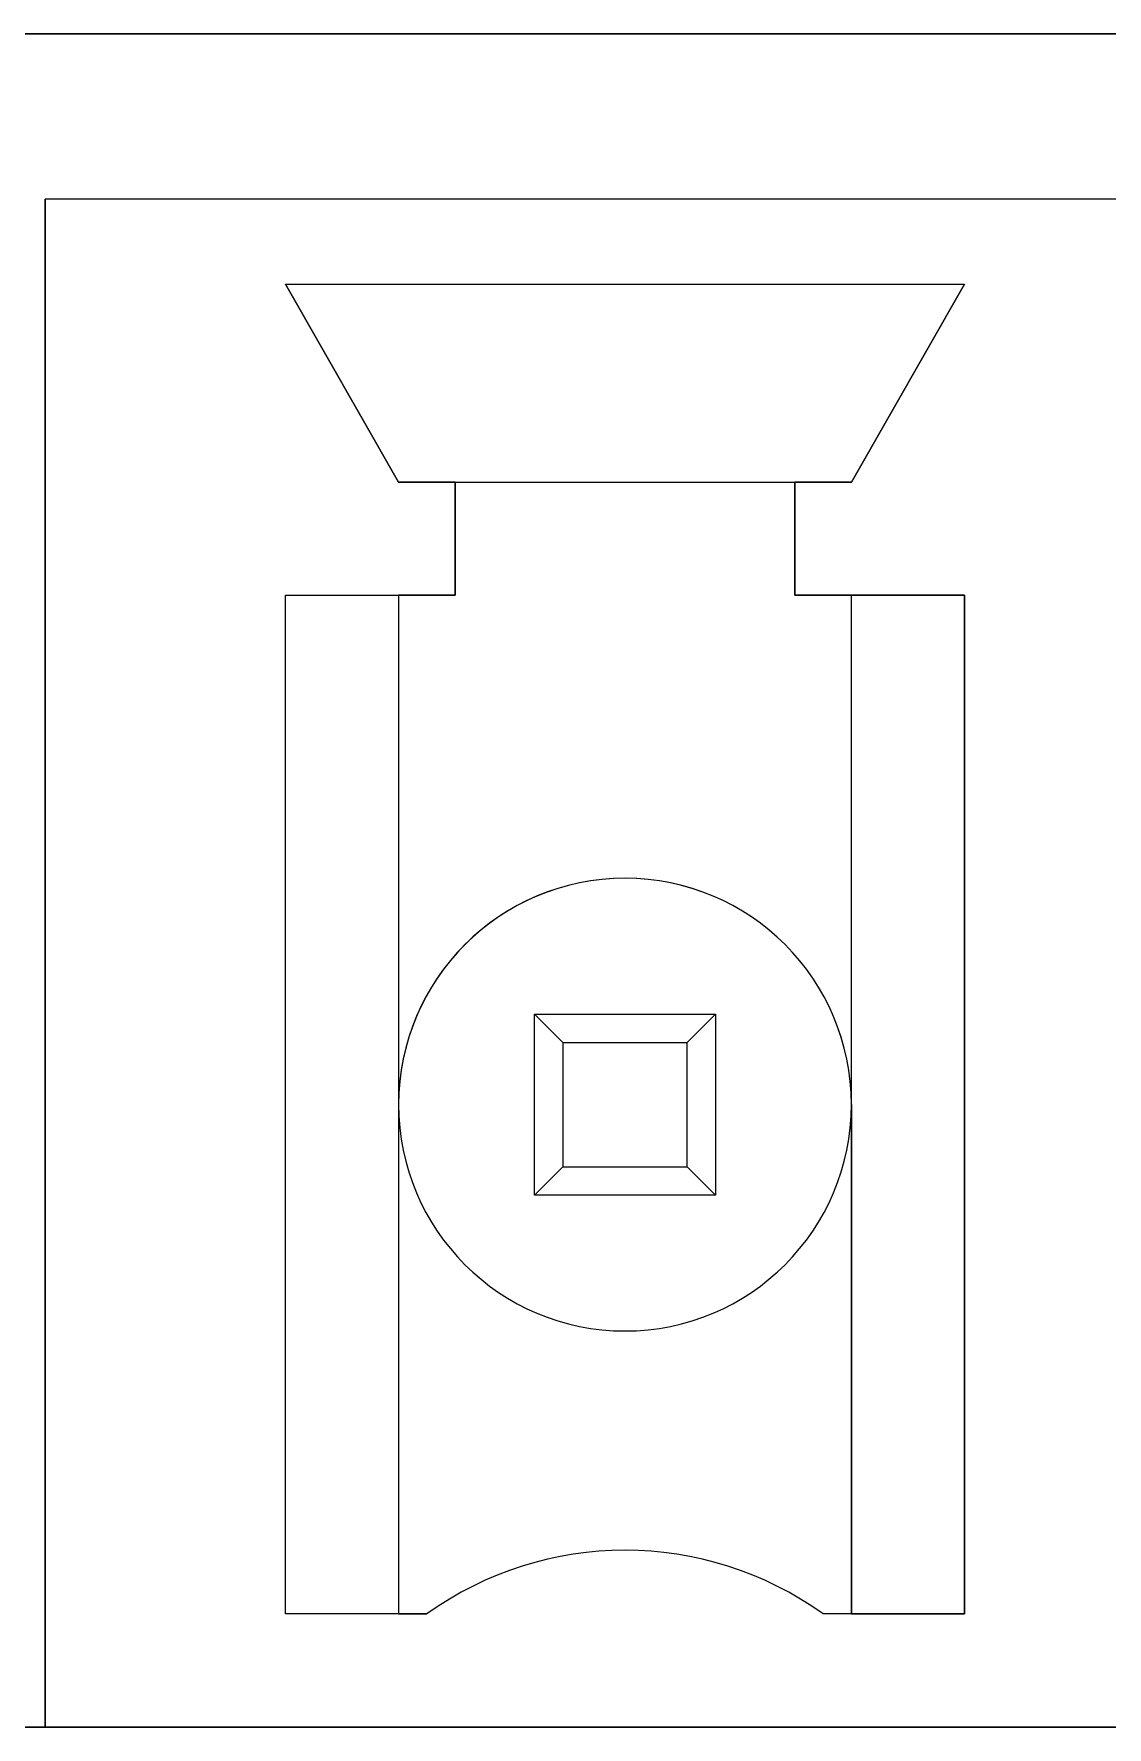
# Model space of a CAD drawing. Header units: millimetres. Extents: x -58 to 58, y -6 to 23.
# Drawn here: x -13.99 to -9.17, y 6.7 to 14.3 of the extents above; entities that cross this region are included whole.
import ezdxf

# ---------------------------------------------------------------- set-up
doc = ezdxf.new("R2010")
doc.units = ezdxf.units.MM
doc.header["$MEASUREMENT"] = 0
doc.layers.add('CL57_ASM', color=7, linetype='CONTINUOUS')

msp = doc.modelspace()

# ---------------------------------------------------------------- linework, layer by layer
at = {"layer": 'CL57_ASM'}
for p, q in [((42.2, 14.3, -1), (-43.8, 14.3, -1)), ((-43.8, 14.3), (42.2, 14.3)), ((-43.8, 14.3), (42.2, 14.3)), ((42.2, 14.3, -1), (-43.8, 14.3, -1)), ((42.2, 14.3, -1), (-43.8, 14.3, -1)), ((-43.8, 14.3), (42.2, 14.3)), ((-43.8, 14.3), (42.2, 14.3)), ((42.2, 14.3, -1), (-43.8, 14.3, -1)), ((42.2, 14.3, -1), (-43.8, 14.3, -1)), ((-43.8, 14.3), (42.2, 14.3)), ((-43.8, 14.3), (42.2, 14.3)), ((42.2, 14.3, -1), (-43.8, 14.3, -1)), ((-13.936, 6.7, -9.144), (-13.936, 13.558, -9.144)), ((-13.936, 13.558, -9.144), (-13.936, 13.558)), ((-13.936, 13.558), (-13.936, 6.7)), ((10.321, 13.558, -9.144), (-13.936, 13.558, -9.144)), ((-13.936, 6.7, -9.144), (-13.936, 13.558, -9.144)), ((-13.936, 13.558, -9.144), (-13.936, 13.558)), ((10.321, 13.558), (-13.936, 13.558)), ((10.321, 13.558, -9.144), (-13.936, 13.558, -9.144)), ((-13.936, 13.558), (-13.936, 6.7)), ((10.321, 13.558), (-13.936, 13.558)), ((-13.936, 6.7, -9.144), (-13.936, 13.558, -9.144)), ((-13.936, 13.558, -9.144), (-13.936, 13.558)), ((-13.936, 13.558), (-13.936, 6.7)), ((10.321, 13.558, -9.144), (-13.936, 13.558, -9.144)), ((-13.936, 6.7, -9.144), (-13.936, 13.558, -9.144)), ((-13.936, 13.558, -9.144), (-13.936, 13.558)), ((10.321, 13.558), (-13.936, 13.558)), ((10.321, 13.558, -9.144), (-13.936, 13.558, -9.144)), ((-13.936, 13.558), (-13.936, 6.7)), ((10.321, 13.558), (-13.936, 13.558)), ((-13.936, 6.7, -9.144), (-13.936, 13.558, -9.144)), ((-13.936, 13.558, -9.144), (-13.936, 13.558)), ((-13.936, 13.558), (-13.936, 6.7)), ((10.321, 13.558, -9.144), (-13.936, 13.558, -9.144)), ((-13.936, 6.7, -9.144), (-13.936, 13.558, -9.144)), ((-13.936, 13.558, -9.144), (-13.936, 13.558)), ((10.321, 13.558), (-13.936, 13.558)), ((10.321, 13.558, -9.144), (-13.936, 13.558, -9.144)), ((-13.936, 13.558), (-13.936, 6.7)), ((10.321, 13.558), (-13.936, 13.558)), ((-12.8565, 13.177), (-12.3485, 12.288)), ((-12.8565, 13.177), (-9.8085, 13.177)), ((-12.8565, 13.177, -8.128), (-9.8085, 13.177, -8.128)), ((-12.8565, 13.177), (-12.8565, 13.177, -8.128)), ((-12.8565, 13.177), (-9.8085, 13.177)), ((-12.3485, 12.288, -8.128), (-12.8565, 13.177, -8.128)), ((-12.8565, 13.177, -8.128), (-9.8085, 13.177, -8.128)), ((-12.8565, 13.177), (-12.8565, 13.177, -8.128)), ((-12.8565, 13.177), (-12.3485, 12.288)), ((-12.3485, 12.288, -8.128), (-12.8565, 13.177, -8.128)), ((-12.8565, 13.177), (-12.3485, 12.288)), ((-12.8565, 13.177), (-9.8085, 13.177)), ((-12.8565, 13.177, -8.128), (-9.8085, 13.177, -8.128)), ((-12.8565, 13.177), (-12.8565, 13.177, -8.128)), ((-12.8565, 13.177), (-9.8085, 13.177)), ((-12.3485, 12.288, -8.128), (-12.8565, 13.177, -8.128)), ((-12.8565, 13.177, -8.128), (-9.8085, 13.177, -8.128)), ((-12.8565, 13.177), (-12.8565, 13.177, -8.128)), ((-12.8565, 13.177), (-12.3485, 12.288)), ((-12.3485, 12.288, -8.128), (-12.8565, 13.177, -8.128)), ((-12.8565, 13.177), (-12.3485, 12.288)), ((-12.8565, 13.177), (-9.8085, 13.177)), ((-12.8565, 13.177, -8.128), (-9.8085, 13.177, -8.128)), ((-12.8565, 13.177), (-12.8565, 13.177, -8.128)), ((-12.8565, 13.177), (-9.8085, 13.177)), ((-12.3485, 12.288, -8.128), (-12.8565, 13.177, -8.128)), ((-12.8565, 13.177, -8.128), (-9.8085, 13.177, -8.128)), ((-12.8565, 13.177), (-12.8565, 13.177, -8.128)), ((-12.8565, 13.177), (-12.3485, 12.288)), ((-12.3485, 12.288, -8.128), (-12.8565, 13.177, -8.128)), ((-10.3165, 12.288), (-9.8085, 13.177)), ((-9.8085, 13.177, -8.128), (-10.3165, 12.288, -8.128)), ((-9.8085, 13.177, -8.128), (-10.3165, 12.288, -8.128)), ((-10.3165, 12.288), (-9.8085, 13.177)), ((-10.3165, 12.288), (-9.8085, 13.177)), ((-9.8085, 13.177, -8.128), (-10.3165, 12.288, -8.128)), ((-9.8085, 13.177, -8.128), (-10.3165, 12.288, -8.128)), ((-10.3165, 12.288), (-9.8085, 13.177)), ((-10.3165, 12.288), (-9.8085, 13.177)), ((-9.8085, 13.177, -8.128), (-10.3165, 12.288, -8.128)), ((-9.8085, 13.177, -8.128), (-10.3165, 12.288, -8.128)), ((-10.3165, 12.288), (-9.8085, 13.177)), ((-9.8085, 13.177, -8.128), (-9.8085, 13.177)), ((-9.8085, 13.177, -8.128), (-9.8085, 13.177)), ((-9.8085, 13.177, -8.128), (-9.8085, 13.177)), ((-9.8085, 13.177, -8.128), (-9.8085, 13.177)), ((-9.8085, 13.177, -8.128), (-9.8085, 13.177)), ((-9.8085, 13.177, -8.128), (-9.8085, 13.177)), ((-12.0945, 12.288), (-12.3485, 12.288)), ((-12.3485, 12.288, -8.128), (-10.3165, 12.288, -8.128)), ((-12.3485, 12.288, -8.128), (-10.3165, 12.288, -8.128)), ((-12.3485, 12.288, -8.128), (-12.3485, 12.288)), ((-12.0945, 12.288), (-12.3485, 12.288)), ((-12.3485, 12.288, -8.128), (-12.3485, 12.288)), ((-12.0945, 12.288), (-12.3485, 12.288)), ((-12.3485, 12.288, -8.128), (-10.3165, 12.288, -8.128)), ((-12.3485, 12.288, -8.128), (-10.3165, 12.288, -8.128)), ((-12.3485, 12.288, -8.128), (-12.3485, 12.288)), ((-12.0945, 12.288), (-12.3485, 12.288)), ((-12.3485, 12.288, -8.128), (-12.3485, 12.288)), ((-12.0945, 12.288), (-12.3485, 12.288)), ((-12.3485, 12.288, -8.128), (-10.3165, 12.288, -8.128)), ((-12.3485, 12.288, -8.128), (-10.3165, 12.288, -8.128)), ((-12.3485, 12.288, -8.128), (-12.3485, 12.288)), ((-12.0945, 12.288), (-12.3485, 12.288)), ((-12.3485, 12.288, -8.128), (-12.3485, 12.288)), ((-12.0945, 11.78), (-12.0945, 12.288)), ((-12.0945, 12.288), (-12.0945, 12.288, -6.985)), ((-12.0945, 12.288, -6.985), (-10.5705, 12.288, -6.985)), ((-12.0945, 12.288, -6.985), (-10.5705, 12.288, -6.985)), ((-12.0945, 12.288, -6.985), (-12.0945, 11.78, -6.985)), ((-12.0945, 12.288, -6.985), (-12.0945, 11.78, -6.985)), ((-12.0945, 12.288), (-12.0945, 12.288, -6.985)), ((-12.0945, 11.78), (-12.0945, 12.288)), ((-12.0945, 11.78), (-12.0945, 12.288)), ((-12.0945, 12.288), (-12.0945, 12.288, -6.985)), ((-12.0945, 12.288, -6.985), (-10.5705, 12.288, -6.985)), ((-12.0945, 12.288, -6.985), (-10.5705, 12.288, -6.985)), ((-12.0945, 12.288, -6.985), (-12.0945, 11.78, -6.985)), ((-12.0945, 12.288, -6.985), (-12.0945, 11.78, -6.985)), ((-12.0945, 12.288), (-12.0945, 12.288, -6.985)), ((-12.0945, 11.78), (-12.0945, 12.288)), ((-12.0945, 11.78), (-12.0945, 12.288)), ((-12.0945, 12.288), (-12.0945, 12.288, -6.985)), ((-12.0945, 12.288, -6.985), (-10.5705, 12.288, -6.985)), ((-12.0945, 12.288, -6.985), (-10.5705, 12.288, -6.985)), ((-12.0945, 12.288, -6.985), (-12.0945, 11.78, -6.985)), ((-12.0945, 12.288, -6.985), (-12.0945, 11.78, -6.985)), ((-12.0945, 12.288), (-12.0945, 12.288, -6.985)), ((-12.0945, 11.78), (-12.0945, 12.288)), ((-10.3165, 12.288), (-10.5705, 12.288)), ((-10.5705, 12.288), (-10.5705, 11.78)), ((-10.5705, 12.288, -6.985), (-10.5705, 12.288)), ((-10.3165, 12.288), (-10.5705, 12.288)), ((-10.5705, 11.78, -6.985), (-10.5705, 12.288, -6.985)), ((-10.5705, 11.78, -6.985), (-10.5705, 12.288, -6.985)), ((-10.5705, 12.288, -6.985), (-10.5705, 12.288)), ((-10.5705, 12.288), (-10.5705, 11.78)), ((-10.3165, 12.288), (-10.5705, 12.288)), ((-10.5705, 12.288), (-10.5705, 11.78)), ((-10.5705, 12.288, -6.985), (-10.5705, 12.288)), ((-10.3165, 12.288), (-10.5705, 12.288)), ((-10.5705, 11.78, -6.985), (-10.5705, 12.288, -6.985)), ((-10.5705, 11.78, -6.985), (-10.5705, 12.288, -6.985)), ((-10.5705, 12.288, -6.985), (-10.5705, 12.288)), ((-10.5705, 12.288), (-10.5705, 11.78)), ((-10.3165, 12.288), (-10.5705, 12.288)), ((-10.5705, 12.288), (-10.5705, 11.78)), ((-10.5705, 12.288, -6.985), (-10.5705, 12.288)), ((-10.3165, 12.288), (-10.5705, 12.288)), ((-10.5705, 11.78, -6.985), (-10.5705, 12.288, -6.985)), ((-10.5705, 11.78, -6.985), (-10.5705, 12.288, -6.985)), ((-10.5705, 12.288, -6.985), (-10.5705, 12.288)), ((-10.5705, 12.288), (-10.5705, 11.78)), ((-10.3165, 12.288, -8.128), (-10.3165, 12.288)), ((-10.3165, 12.288, -8.128), (-10.3165, 12.288)), ((-10.3165, 12.288, -8.128), (-10.3165, 12.288)), ((-10.3165, 12.288, -8.128), (-10.3165, 12.288)), ((-10.3165, 12.288, -8.128), (-10.3165, 12.288)), ((-10.3165, 12.288, -8.128), (-10.3165, 12.288)), ((-12.8565, 7.208), (-12.8565, 11.78)), ((-12.8565, 11.78), (-12.0945, 11.78)), ((-12.8565, 7.208, -8.128), (-12.8565, 11.78, -8.128)), ((-12.8565, 11.78, -8.128), (-12.8565, 11.78)), ((-12.8565, 7.208), (-12.8565, 11.78)), ((-12.8565, 11.78), (-12.0945, 11.78)), ((-12.8565, 11.78, -8.128), (-12.3485, 11.78, -8.128)), ((-12.8565, 11.78, -8.128), (-12.8565, 11.78)), ((-12.8565, 7.208, -8.128), (-12.8565, 11.78, -8.128)), ((-12.8565, 11.78, -8.128), (-12.3485, 11.78, -8.128)), ((-12.8565, 7.208), (-12.8565, 11.78)), ((-12.8565, 11.78), (-12.0945, 11.78)), ((-12.8565, 7.208, -8.128), (-12.8565, 11.78, -8.128)), ((-12.8565, 11.78, -8.128), (-12.8565, 11.78)), ((-12.8565, 7.208), (-12.8565, 11.78)), ((-12.8565, 11.78), (-12.0945, 11.78)), ((-12.8565, 11.78, -8.128), (-12.3485, 11.78, -8.128)), ((-12.8565, 11.78, -8.128), (-12.8565, 11.78)), ((-12.8565, 7.208, -8.128), (-12.8565, 11.78, -8.128)), ((-12.8565, 11.78, -8.128), (-12.3485, 11.78, -8.128)), ((-12.8565, 7.208), (-12.8565, 11.78)), ((-12.8565, 11.78), (-12.0945, 11.78)), ((-12.8565, 7.208, -8.128), (-12.8565, 11.78, -8.128)), ((-12.8565, 11.78, -8.128), (-12.8565, 11.78)), ((-12.8565, 7.208), (-12.8565, 11.78)), ((-12.8565, 11.78), (-12.0945, 11.78)), ((-12.8565, 11.78, -8.128), (-12.3485, 11.78, -8.128)), ((-12.8565, 11.78, -8.128), (-12.8565, 11.78)), ((-12.8565, 7.208, -8.128), (-12.8565, 11.78, -8.128)), ((-12.8565, 11.78, -8.128), (-12.3485, 11.78, -8.128)), ((-12.0945, 11.78, -6.985), (-12.3485, 11.78, -6.985)), ((-12.3485, 11.78, -6.985), (-12.3485, 9.49543, -6.985)), ((-12.0945, 11.78, -6.985), (-12.3485, 11.78, -6.985)), ((-12.3485, 11.78, -8.128), (-12.3485, 11.78, -6.985)), ((-12.3485, 11.78, -8.128), (-12.3485, 11.78, -6.985)), ((-12.3485, 11.78, -6.985), (-12.3485, 9.49543, -6.985)), ((-12.3485, 11.78, -8.128), (-12.3485, 7.208, -8.128)), ((-12.3485, 11.78, -8.128), (-12.3485, 7.208, -8.128)), ((-12.0945, 11.78, -6.985), (-12.3485, 11.78, -6.985)), ((-12.3485, 11.78, -6.985), (-12.3485, 9.49543, -6.985)), ((-12.0945, 11.78, -6.985), (-12.3485, 11.78, -6.985)), ((-12.3485, 11.78, -8.128), (-12.3485, 11.78, -6.985)), ((-12.3485, 11.78, -8.128), (-12.3485, 11.78, -6.985)), ((-12.3485, 11.78, -6.985), (-12.3485, 9.49543, -6.985)), ((-12.3485, 11.78, -8.128), (-12.3485, 7.208, -8.128)), ((-12.3485, 11.78, -8.128), (-12.3485, 7.208, -8.128)), ((-12.0945, 11.78, -6.985), (-12.3485, 11.78, -6.985)), ((-12.3485, 11.78, -6.985), (-12.3485, 9.49543, -6.985)), ((-12.0945, 11.78, -6.985), (-12.3485, 11.78, -6.985)), ((-12.3485, 11.78, -8.128), (-12.3485, 11.78, -6.985)), ((-12.3485, 11.78, -8.128), (-12.3485, 11.78, -6.985)), ((-12.3485, 11.78, -6.985), (-12.3485, 9.49543, -6.985)), ((-12.3485, 11.78, -8.128), (-12.3485, 7.208, -8.128)), ((-12.3485, 11.78, -8.128), (-12.3485, 7.208, -8.128)), ((-12.0945, 11.78, -6.985), (-12.0945, 11.78)), ((-12.0945, 11.78, -6.985), (-12.0945, 11.78)), ((-12.0945, 11.78, -6.985), (-12.0945, 11.78)), ((-12.0945, 11.78, -6.985), (-12.0945, 11.78)), ((-12.0945, 11.78, -6.985), (-12.0945, 11.78)), ((-12.0945, 11.78, -6.985), (-12.0945, 11.78)), ((-10.5705, 11.78), (-9.8085, 11.78)), ((-10.3165, 11.78, -6.985), (-10.5705, 11.78, -6.985)), ((-10.5705, 11.78), (-10.5705, 11.78, -6.985)), ((-10.5705, 11.78), (-9.8085, 11.78)), ((-10.3165, 11.78, -6.985), (-10.5705, 11.78, -6.985)), ((-10.5705, 11.78), (-10.5705, 11.78, -6.985)), ((-10.5705, 11.78), (-9.8085, 11.78)), ((-10.3165, 11.78, -6.985), (-10.5705, 11.78, -6.985)), ((-10.5705, 11.78), (-10.5705, 11.78, -6.985)), ((-10.5705, 11.78), (-9.8085, 11.78)), ((-10.3165, 11.78, -6.985), (-10.5705, 11.78, -6.985)), ((-10.5705, 11.78), (-10.5705, 11.78, -6.985)), ((-10.5705, 11.78), (-9.8085, 11.78)), ((-10.3165, 11.78, -6.985), (-10.5705, 11.78, -6.985)), ((-10.5705, 11.78), (-10.5705, 11.78, -6.985)), ((-10.5705, 11.78), (-9.8085, 11.78)), ((-10.3165, 11.78, -6.985), (-10.5705, 11.78, -6.985)), ((-10.5705, 11.78), (-10.5705, 11.78, -6.985)), ((-10.3165, 9.494, -6.985), (-10.3165, 11.78, -6.985)), ((-10.3165, 11.78, -8.128), (-10.3165, 11.78, -6.985)), ((-10.3165, 9.494, -6.985), (-10.3165, 11.78, -6.985)), ((-10.3165, 7.208, -8.128), (-10.3165, 11.78, -8.128)), ((-9.8085, 11.78, -8.128), (-10.3165, 11.78, -8.128)), ((-10.3165, 7.208, -8.128), (-10.3165, 11.78, -8.128)), ((-9.8085, 11.78, -8.128), (-10.3165, 11.78, -8.128)), ((-10.3165, 11.78, -8.128), (-10.3165, 11.78, -6.985)), ((-10.3165, 9.494, -6.985), (-10.3165, 11.78, -6.985)), ((-10.3165, 11.78, -8.128), (-10.3165, 11.78, -6.985)), ((-10.3165, 9.494, -6.985), (-10.3165, 11.78, -6.985)), ((-10.3165, 7.208, -8.128), (-10.3165, 11.78, -8.128)), ((-9.8085, 11.78, -8.128), (-10.3165, 11.78, -8.128)), ((-10.3165, 7.208, -8.128), (-10.3165, 11.78, -8.128)), ((-9.8085, 11.78, -8.128), (-10.3165, 11.78, -8.128)), ((-10.3165, 11.78, -8.128), (-10.3165, 11.78, -6.985)), ((-10.3165, 9.494, -6.985), (-10.3165, 11.78, -6.985)), ((-10.3165, 11.78, -8.128), (-10.3165, 11.78, -6.985)), ((-10.3165, 9.494, -6.985), (-10.3165, 11.78, -6.985)), ((-10.3165, 7.208, -8.128), (-10.3165, 11.78, -8.128)), ((-9.8085, 11.78, -8.128), (-10.3165, 11.78, -8.128)), ((-10.3165, 7.208, -8.128), (-10.3165, 11.78, -8.128)), ((-9.8085, 11.78, -8.128), (-10.3165, 11.78, -8.128)), ((-10.3165, 11.78, -8.128), (-10.3165, 11.78, -6.985)), ((-9.8085, 11.78), (-9.8085, 7.208)), ((-9.8085, 7.208, -8.128), (-9.8085, 11.78, -8.128)), ((-9.8085, 11.78, -8.128), (-9.8085, 11.78)), ((-9.8085, 11.78, -8.128), (-9.8085, 11.78)), ((-9.8085, 11.78), (-9.8085, 7.208)), ((-9.8085, 7.208, -8.128), (-9.8085, 11.78, -8.128)), ((-9.8085, 11.78), (-9.8085, 7.208)), ((-9.8085, 7.208, -8.128), (-9.8085, 11.78, -8.128)), ((-9.8085, 11.78, -8.128), (-9.8085, 11.78)), ((-9.8085, 11.78, -8.128), (-9.8085, 11.78)), ((-9.8085, 11.78), (-9.8085, 7.208)), ((-9.8085, 7.208, -8.128), (-9.8085, 11.78, -8.128)), ((-9.8085, 11.78), (-9.8085, 7.208)), ((-9.8085, 7.208, -8.128), (-9.8085, 11.78, -8.128)), ((-9.8085, 11.78, -8.128), (-9.8085, 11.78)), ((-9.8085, 11.78, -8.128), (-9.8085, 11.78)), ((-9.8085, 11.78), (-9.8085, 7.208)), ((-9.8085, 7.208, -8.128), (-9.8085, 11.78, -8.128)), ((-11.7389, 9.0876, -5.969), (-11.7389, 9.9004, -5.969)), ((-11.7389, 9.9004, -5.969), (-10.9261, 9.9004, -5.969)), ((-11.7389, 9.0876, -5.969), (-11.7389, 9.9004, -5.969)), ((-11.7389, 9.9004, -2.032), (-11.7389, 9.9004, -5.969)), ((-11.7389, 9.0876, -2.032), (-11.7389, 9.9004, -2.032)), ((-11.7389, 9.9004, -2.032), (-11.7389, 9.9004, -5.969)), ((-11.7389, 9.9004, -2.032), (-10.9261, 9.9004, -2.032)), ((-11.7389, 9.9004, -5.969), (-10.9261, 9.9004, -5.969)), ((-11.7389, 9.9004, -2.032), (-10.9261, 9.9004, -2.032)), ((-11.7389, 9.9004, -2.032), (-11.6119, 9.7734, -1.27)), ((-11.7389, 9.0876, -2.032), (-11.7389, 9.9004, -2.032)), ((-11.7389, 9.9004, -2.032), (-11.6119, 9.7734, -1.27)), ((-11.7389, 9.0876, -5.969), (-11.7389, 9.9004, -5.969)), ((-11.7389, 9.9004, -5.969), (-10.9261, 9.9004, -5.969)), ((-11.7389, 9.0876, -5.969), (-11.7389, 9.9004, -5.969)), ((-11.7389, 9.9004, -2.032), (-11.7389, 9.9004, -5.969)), ((-11.7389, 9.0876, -2.032), (-11.7389, 9.9004, -2.032)), ((-11.7389, 9.9004, -2.032), (-11.7389, 9.9004, -5.969)), ((-11.7389, 9.9004, -2.032), (-10.9261, 9.9004, -2.032)), ((-11.7389, 9.9004, -5.969), (-10.9261, 9.9004, -5.969)), ((-11.7389, 9.9004, -2.032), (-10.9261, 9.9004, -2.032)), ((-11.7389, 9.9004, -2.032), (-11.6119, 9.7734, -1.27)), ((-11.7389, 9.0876, -2.032), (-11.7389, 9.9004, -2.032)), ((-11.7389, 9.9004, -2.032), (-11.6119, 9.7734, -1.27)), ((-11.7389, 9.0876, -5.969), (-11.7389, 9.9004, -5.969)), ((-11.7389, 9.9004, -5.969), (-10.9261, 9.9004, -5.969)), ((-11.7389, 9.0876, -5.969), (-11.7389, 9.9004, -5.969)), ((-11.7389, 9.9004, -2.032), (-11.7389, 9.9004, -5.969)), ((-11.7389, 9.0876, -2.032), (-11.7389, 9.9004, -2.032)), ((-11.7389, 9.9004, -2.032), (-11.7389, 9.9004, -5.969)), ((-11.7389, 9.9004, -2.032), (-10.9261, 9.9004, -2.032)), ((-11.7389, 9.9004, -5.969), (-10.9261, 9.9004, -5.969)), ((-11.7389, 9.9004, -2.032), (-10.9261, 9.9004, -2.032)), ((-11.7389, 9.9004, -2.032), (-11.6119, 9.7734, -1.27)), ((-11.7389, 9.0876, -2.032), (-11.7389, 9.9004, -2.032)), ((-11.7389, 9.9004, -2.032), (-11.6119, 9.7734, -1.27)), ((-11.0531, 9.7734, -1.27), (-10.9261, 9.9004, -2.032)), ((-11.0531, 9.7734, -1.27), (-10.9261, 9.9004, -2.032)), ((-11.0531, 9.7734, -1.27), (-10.9261, 9.9004, -2.032)), ((-11.0531, 9.7734, -1.27), (-10.9261, 9.9004, -2.032)), ((-11.0531, 9.7734, -1.27), (-10.9261, 9.9004, -2.032)), ((-11.0531, 9.7734, -1.27), (-10.9261, 9.9004, -2.032)), ((-10.9261, 9.9004, -5.969), (-10.9261, 9.0876, -5.969)), ((-10.9261, 9.9004, -5.969), (-10.9261, 9.9004, -2.032)), ((-10.9261, 9.9004, -2.032), (-10.9261, 9.0876, -2.032)), ((-10.9261, 9.9004, -5.969), (-10.9261, 9.0876, -5.969)), ((-10.9261, 9.9004, -5.969), (-10.9261, 9.9004, -2.032)), ((-10.9261, 9.9004, -2.032), (-10.9261, 9.0876, -2.032)), ((-10.9261, 9.9004, -5.969), (-10.9261, 9.0876, -5.969)), ((-10.9261, 9.9004, -5.969), (-10.9261, 9.9004, -2.032)), ((-10.9261, 9.9004, -2.032), (-10.9261, 9.0876, -2.032)), ((-10.9261, 9.9004, -5.969), (-10.9261, 9.0876, -5.969)), ((-10.9261, 9.9004, -5.969), (-10.9261, 9.9004, -2.032)), ((-10.9261, 9.9004, -2.032), (-10.9261, 9.0876, -2.032)), ((-10.9261, 9.9004, -5.969), (-10.9261, 9.0876, -5.969)), ((-10.9261, 9.9004, -5.969), (-10.9261, 9.9004, -2.032)), ((-10.9261, 9.9004, -2.032), (-10.9261, 9.0876, -2.032)), ((-10.9261, 9.9004, -5.969), (-10.9261, 9.0876, -5.969)), ((-10.9261, 9.9004, -5.969), (-10.9261, 9.9004, -2.032)), ((-10.9261, 9.9004, -2.032), (-10.9261, 9.0876, -2.032)), ((-11.6119, 9.7734, -1.27), (-11.0531, 9.7734, -1.27)), ((-11.6119, 9.7734, -1.27), (-11.6119, 9.2146, -1.27)), ((-11.6119, 9.7734, -1.27), (-11.0531, 9.7734, -1.27)), ((-11.6119, 9.7734, -1.27), (-11.6119, 9.2146, -1.27)), ((-11.6119, 9.7734, -1.27), (-11.0531, 9.7734, -1.27)), ((-11.6119, 9.7734, -1.27), (-11.6119, 9.2146, -1.27)), ((-11.6119, 9.7734, -1.27), (-11.0531, 9.7734, -1.27)), ((-11.6119, 9.7734, -1.27), (-11.6119, 9.2146, -1.27)), ((-11.6119, 9.7734, -1.27), (-11.0531, 9.7734, -1.27)), ((-11.6119, 9.7734, -1.27), (-11.6119, 9.2146, -1.27)), ((-11.6119, 9.7734, -1.27), (-11.0531, 9.7734, -1.27)), ((-11.6119, 9.7734, -1.27), (-11.6119, 9.2146, -1.27)), ((-11.0531, 9.2146, -1.27), (-11.0531, 9.7734, -1.27)), ((-11.0531, 9.2146, -1.27), (-11.0531, 9.7734, -1.27)), ((-11.0531, 9.2146, -1.27), (-11.0531, 9.7734, -1.27)), ((-11.0531, 9.2146, -1.27), (-11.0531, 9.7734, -1.27)), ((-11.0531, 9.2146, -1.27), (-11.0531, 9.7734, -1.27)), ((-11.0531, 9.2146, -1.27), (-11.0531, 9.7734, -1.27)), ((-12.3485, 9.494, -6.985), (-12.3485, 7.208, -6.985)), ((-12.3485, 9.494, -6.985), (-12.3485, 7.208, -6.985)), ((-12.3485, 9.494, -5.969), (-12.3485, 9.494, -6.985)), ((-12.3485, 9.494, -5.969), (-12.3485, 9.494, -6.985)), ((-12.3485, 9.494, -6.985), (-12.3485, 7.208, -6.985)), ((-12.3485, 9.494, -6.985), (-12.3485, 7.208, -6.985)), ((-12.3485, 9.494, -5.969), (-12.3485, 9.494, -6.985)), ((-12.3485, 9.494, -5.969), (-12.3485, 9.494, -6.985)), ((-12.3485, 9.494, -6.985), (-12.3485, 7.208, -6.985)), ((-12.3485, 9.494, -6.985), (-12.3485, 7.208, -6.985)), ((-12.3485, 9.494, -5.969), (-12.3485, 9.494, -6.985)), ((-12.3485, 9.494, -5.969), (-12.3485, 9.494, -6.985)), ((-10.3165, 9.494, -6.985), (-10.3165, 7.208, -6.985)), ((-10.3165, 9.494, -6.985), (-10.3165, 7.208, -6.985)), ((-10.3165, 9.494, -6.985), (-10.3165, 9.494, -5.969)), ((-10.3165, 9.494, -6.985), (-10.3165, 9.494, -5.969)), ((-10.3165, 9.494, -6.985), (-10.3165, 7.208, -6.985)), ((-10.3165, 9.494, -6.985), (-10.3165, 7.208, -6.985)), ((-10.3165, 9.494, -6.985), (-10.3165, 9.494, -5.969)), ((-10.3165, 9.494, -6.985), (-10.3165, 9.494, -5.969)), ((-10.3165, 9.494, -6.985), (-10.3165, 7.208, -6.985)), ((-10.3165, 9.494, -6.985), (-10.3165, 7.208, -6.985)), ((-10.3165, 9.494, -6.985), (-10.3165, 9.494, -5.969)), ((-10.3165, 9.494, -6.985), (-10.3165, 9.494, -5.969)), ((-11.6119, 9.2146, -1.27), (-11.7389, 9.0876, -2.032)), ((-11.6119, 9.2146, -1.27), (-11.7389, 9.0876, -2.032)), ((-11.6119, 9.2146, -1.27), (-11.7389, 9.0876, -2.032)), ((-11.6119, 9.2146, -1.27), (-11.7389, 9.0876, -2.032)), ((-11.6119, 9.2146, -1.27), (-11.7389, 9.0876, -2.032)), ((-11.6119, 9.2146, -1.27), (-11.7389, 9.0876, -2.032)), ((-11.6119, 9.2146, -1.27), (-11.0531, 9.2146, -1.27)), ((-11.6119, 9.2146, -1.27), (-11.0531, 9.2146, -1.27)), ((-11.6119, 9.2146, -1.27), (-11.0531, 9.2146, -1.27)), ((-11.6119, 9.2146, -1.27), (-11.0531, 9.2146, -1.27)), ((-11.6119, 9.2146, -1.27), (-11.0531, 9.2146, -1.27)), ((-11.6119, 9.2146, -1.27), (-11.0531, 9.2146, -1.27)), ((-11.0531, 9.2146, -1.27), (-10.9261, 9.0876, -2.032)), ((-11.0531, 9.2146, -1.27), (-10.9261, 9.0876, -2.032)), ((-11.0531, 9.2146, -1.27), (-10.9261, 9.0876, -2.032)), ((-11.0531, 9.2146, -1.27), (-10.9261, 9.0876, -2.032)), ((-11.0531, 9.2146, -1.27), (-10.9261, 9.0876, -2.032)), ((-11.0531, 9.2146, -1.27), (-10.9261, 9.0876, -2.032)), ((-10.9261, 9.0876, -5.969), (-11.7389, 9.0876, -5.969)), ((-10.9261, 9.0876, -5.969), (-11.7389, 9.0876, -5.969)), ((-11.7389, 9.0876, -2.032), (-11.7389, 9.0876, -5.969)), ((-10.9261, 9.0876, -2.032), (-11.7389, 9.0876, -2.032)), ((-11.7389, 9.0876, -2.032), (-11.7389, 9.0876, -5.969)), ((-10.9261, 9.0876, -2.032), (-11.7389, 9.0876, -2.032)), ((-10.9261, 9.0876, -5.969), (-11.7389, 9.0876, -5.969)), ((-10.9261, 9.0876, -5.969), (-11.7389, 9.0876, -5.969)), ((-11.7389, 9.0876, -2.032), (-11.7389, 9.0876, -5.969)), ((-10.9261, 9.0876, -2.032), (-11.7389, 9.0876, -2.032)), ((-11.7389, 9.0876, -2.032), (-11.7389, 9.0876, -5.969)), ((-10.9261, 9.0876, -2.032), (-11.7389, 9.0876, -2.032)), ((-10.9261, 9.0876, -5.969), (-11.7389, 9.0876, -5.969)), ((-10.9261, 9.0876, -5.969), (-11.7389, 9.0876, -5.969)), ((-11.7389, 9.0876, -2.032), (-11.7389, 9.0876, -5.969)), ((-10.9261, 9.0876, -2.032), (-11.7389, 9.0876, -2.032)), ((-11.7389, 9.0876, -2.032), (-11.7389, 9.0876, -5.969)), ((-10.9261, 9.0876, -2.032), (-11.7389, 9.0876, -2.032)), ((-10.9261, 9.0876, -2.032), (-10.9261, 9.0876, -5.969)), ((-10.9261, 9.0876, -2.032), (-10.9261, 9.0876, -5.969)), ((-10.9261, 9.0876, -2.032), (-10.9261, 9.0876, -5.969)), ((-10.9261, 9.0876, -2.032), (-10.9261, 9.0876, -5.969)), ((-10.9261, 9.0876, -2.032), (-10.9261, 9.0876, -5.969)), ((-10.9261, 9.0876, -2.032), (-10.9261, 9.0876, -5.969)), ((-12.2215, 7.208), (-12.8565, 7.208)), ((-12.3485, 7.208, -8.128), (-12.8565, 7.208, -8.128)), ((-12.8565, 7.208, -8.128), (-12.8565, 7.208)), ((-12.2215, 7.208), (-12.8565, 7.208)), ((-12.8565, 7.208, -8.128), (-12.8565, 7.208)), ((-12.3485, 7.208, -8.128), (-12.8565, 7.208, -8.128)), ((-12.2215, 7.208), (-12.8565, 7.208)), ((-12.3485, 7.208, -8.128), (-12.8565, 7.208, -8.128)), ((-12.8565, 7.208, -8.128), (-12.8565, 7.208)), ((-12.2215, 7.208), (-12.8565, 7.208)), ((-12.8565, 7.208, -8.128), (-12.8565, 7.208)), ((-12.3485, 7.208, -8.128), (-12.8565, 7.208, -8.128)), ((-12.2215, 7.208), (-12.8565, 7.208)), ((-12.3485, 7.208, -8.128), (-12.8565, 7.208, -8.128)), ((-12.8565, 7.208, -8.128), (-12.8565, 7.208)), ((-12.2215, 7.208), (-12.8565, 7.208)), ((-12.8565, 7.208, -8.128), (-12.8565, 7.208)), ((-12.3485, 7.208, -8.128), (-12.8565, 7.208, -8.128)), ((-12.3485, 7.208, -6.985), (-12.2215, 7.208, -6.985)), ((-12.3485, 7.208, -6.985), (-12.2215, 7.208, -6.985)), ((-12.3485, 7.208, -6.985), (-12.3485, 7.208, -8.128)), ((-12.3485, 7.208, -6.985), (-12.3485, 7.208, -8.128)), ((-12.3485, 7.208, -6.985), (-12.2215, 7.208, -6.985)), ((-12.3485, 7.208, -6.985), (-12.2215, 7.208, -6.985)), ((-12.3485, 7.208, -6.985), (-12.3485, 7.208, -8.128)), ((-12.3485, 7.208, -6.985), (-12.3485, 7.208, -8.128)), ((-12.3485, 7.208, -6.985), (-12.2215, 7.208, -6.985)), ((-12.3485, 7.208, -6.985), (-12.2215, 7.208, -6.985)), ((-12.3485, 7.208, -6.985), (-12.3485, 7.208, -8.128)), ((-12.3485, 7.208, -6.985), (-12.3485, 7.208, -8.128)), ((-12.2215, 7.208, -6.985), (-12.2215, 7.208)), ((-12.2215, 7.208, -6.985), (-12.2215, 7.208)), ((-12.2215, 7.208, -6.985), (-12.2215, 7.208)), ((-12.2215, 7.208, -6.985), (-12.2215, 7.208)), ((-12.2215, 7.208, -6.985), (-12.2215, 7.208)), ((-12.2215, 7.208, -6.985), (-12.2215, 7.208)), ((-9.8085, 7.208), (-10.4435, 7.208)), ((-10.3165, 7.208, -6.985), (-10.4435, 7.208, -6.985)), ((-10.4435, 7.208, -6.985), (-10.4435, 7.208)), ((-9.8085, 7.208), (-10.4435, 7.208)), ((-10.4435, 7.208, -6.985), (-10.4435, 7.208)), ((-10.3165, 7.208, -6.985), (-10.4435, 7.208, -6.985)), ((-9.8085, 7.208), (-10.4435, 7.208)), ((-10.3165, 7.208, -6.985), (-10.4435, 7.208, -6.985)), ((-10.4435, 7.208, -6.985), (-10.4435, 7.208)), ((-9.8085, 7.208), (-10.4435, 7.208)), ((-10.4435, 7.208, -6.985), (-10.4435, 7.208)), ((-10.3165, 7.208, -6.985), (-10.4435, 7.208, -6.985)), ((-9.8085, 7.208), (-10.4435, 7.208)), ((-10.3165, 7.208, -6.985), (-10.4435, 7.208, -6.985)), ((-10.4435, 7.208, -6.985), (-10.4435, 7.208)), ((-9.8085, 7.208), (-10.4435, 7.208)), ((-10.4435, 7.208, -6.985), (-10.4435, 7.208)), ((-10.3165, 7.208, -6.985), (-10.4435, 7.208, -6.985)), ((-10.3165, 7.208, -6.985), (-10.3165, 7.208, -8.128)), ((-10.3165, 7.208, -8.128), (-9.8085, 7.208, -8.128)), ((-10.3165, 7.208, -8.128), (-9.8085, 7.208, -8.128)), ((-10.3165, 7.208, -6.985), (-10.3165, 7.208, -8.128)), ((-10.3165, 7.208, -6.985), (-10.3165, 7.208, -8.128)), ((-10.3165, 7.208, -8.128), (-9.8085, 7.208, -8.128)), ((-10.3165, 7.208, -8.128), (-9.8085, 7.208, -8.128)), ((-10.3165, 7.208, -6.985), (-10.3165, 7.208, -8.128)), ((-10.3165, 7.208, -6.985), (-10.3165, 7.208, -8.128)), ((-10.3165, 7.208, -8.128), (-9.8085, 7.208, -8.128)), ((-10.3165, 7.208, -8.128), (-9.8085, 7.208, -8.128)), ((-10.3165, 7.208, -6.985), (-10.3165, 7.208, -8.128)), ((-9.8085, 7.208, -8.128), (-9.8085, 7.208)), ((-9.8085, 7.208, -8.128), (-9.8085, 7.208)), ((-9.8085, 7.208, -8.128), (-9.8085, 7.208)), ((-9.8085, 7.208, -8.128), (-9.8085, 7.208)), ((-9.8085, 7.208, -8.128), (-9.8085, 7.208)), ((-9.8085, 7.208, -8.128), (-9.8085, 7.208)), ((47.5, 6.7, -64.7), (-47.5, 6.7, -64.7)), ((47.5, 6.7, -64.7), (-47.5, 6.7, -64.7)), ((47.5, 6.7, -64.7), (-47.5, 6.7, -64.7)), ((47.5, 6.7, -64.7), (-47.5, 6.7, -64.7)), ((47.5, 6.7, -64.7), (-47.5, 6.7, -64.7)), ((47.5, 6.7, -64.7), (-47.5, 6.7, -64.7)), ((-14.036, 6.7, -2), (-13.936, 6.7, -2)), ((-14.036, 6.7, -2), (-13.936, 6.7, -2)), ((-14.036, 6.7, -2), (-13.936, 6.7, -2)), ((-14.036, 6.7, -2), (-13.936, 6.7, -2)), ((-14.036, 6.7, -2), (-13.936, 6.7, -2)), ((-14.036, 6.7, -2), (-13.936, 6.7, -2)), ((10.321, 6.7, -2), (-13.936, 6.7, -2)), ((-13.936, 6.7, -2), (-13.936, 6.7, -9.144)), ((10.321, 6.7, -9.144), (-13.936, 6.7, -9.144)), ((10.321, 6.7, -2), (-13.936, 6.7, -2)), ((-13.936, 6.7), (-13.936, 6.7, -2)), ((-13.936, 6.7), (10.321, 6.7)), ((-13.936, 6.7, -2), (-13.936, 6.7, -9.144)), ((-13.936, 6.7), (-13.936, 6.7, -2)), ((10.321, 6.7, -9.144), (-13.936, 6.7, -9.144)), ((-13.936, 6.7), (10.321, 6.7)), ((10.321, 6.7, -2), (-13.936, 6.7, -2)), ((-13.936, 6.7, -2), (-13.936, 6.7, -9.144)), ((10.321, 6.7, -9.144), (-13.936, 6.7, -9.144)), ((10.321, 6.7, -2), (-13.936, 6.7, -2)), ((-13.936, 6.7), (-13.936, 6.7, -2)), ((-13.936, 6.7), (10.321, 6.7)), ((-13.936, 6.7, -2), (-13.936, 6.7, -9.144)), ((-13.936, 6.7), (-13.936, 6.7, -2)), ((10.321, 6.7, -9.144), (-13.936, 6.7, -9.144)), ((-13.936, 6.7), (10.321, 6.7)), ((10.321, 6.7, -2), (-13.936, 6.7, -2)), ((-13.936, 6.7, -2), (-13.936, 6.7, -9.144)), ((10.321, 6.7, -9.144), (-13.936, 6.7, -9.144)), ((10.321, 6.7, -2), (-13.936, 6.7, -2)), ((-13.936, 6.7), (-13.936, 6.7, -2)), ((-13.936, 6.7), (10.321, 6.7)), ((-13.936, 6.7, -2), (-13.936, 6.7, -9.144)), ((-13.936, 6.7), (-13.936, 6.7, -2)), ((10.321, 6.7, -9.144), (-13.936, 6.7, -9.144)), ((-13.936, 6.7), (10.321, 6.7))]:
    msp.add_line(p, q, dxfattribs=at)
for centre, radius, start, end in [((-11.3325, 9.494, -5.969), 1.016, 0, 180), ((-11.3325, 9.494, -5.969), 1.016, 0, 180), ((-11.3325, 9.494, -5.969), 1.016, 0, 180), ((-11.3325, 9.494, -5.969), 1.016, 0, 180), ((-11.3325, 9.494, -5.969), 1.016, 0, 180), ((-11.3325, 9.494, -5.969), 1.016, 0, 180), ((-11.3325, 9.494, -6.985), 1.016, 0, 179.92), ((-11.3325, 9.494, -6.985), 1.016, 0, 179.92), ((-11.3325, 9.494, -6.985), 1.016, 0, 179.92), ((-11.3325, 9.494, -6.985), 1.016, 0, 179.92), ((-11.3325, 9.494, -6.985), 1.016, 0, 179.92), ((-11.3325, 9.494, -6.985), 1.016, 0, 179.92), ((-11.3325, 9.494, -6.985), 1.016, 180, 0), ((-11.3325, 9.494, -5.969), 1.016, 180, 0), ((-11.3325, 9.494, -6.985), 1.016, 180, 0), ((-11.3325, 9.494, -5.969), 1.016, 180, 0), ((-11.3325, 9.494, -6.985), 1.016, 180, 0), ((-11.3325, 9.494, -5.969), 1.016, 180, 0), ((-11.3325, 9.494, -6.985), 1.016, 180, 0), ((-11.3325, 9.494, -5.969), 1.016, 180, 0), ((-11.3325, 9.494, -6.985), 1.016, 180, 0), ((-11.3325, 9.494, -5.969), 1.016, 180, 0), ((-11.3325, 9.494, -6.985), 1.016, 180, 0), ((-11.3325, 9.494, -5.969), 1.016, 180, 0), ((-11.3325, 5.97016), 1.524, 54.3147, 125.685), ((-11.3325, 5.97016, -6.985), 1.524, 54.3147, 125.685), ((-11.3325, 5.97016), 1.524, 54.3147, 125.685), ((-11.3325, 5.97016, -6.985), 1.524, 54.3147, 125.685), ((-11.3325, 5.97016), 1.524, 54.3147, 125.685), ((-11.3325, 5.97016, -6.985), 1.524, 54.3147, 125.685), ((-11.3325, 5.97016), 1.524, 54.3147, 125.685), ((-11.3325, 5.97016, -6.985), 1.524, 54.3147, 125.685), ((-11.3325, 5.97016), 1.524, 54.3147, 125.685), ((-11.3325, 5.97016, -6.985), 1.524, 54.3147, 125.685), ((-11.3325, 5.97016), 1.524, 54.3147, 125.685), ((-11.3325, 5.97016, -6.985), 1.524, 54.3147, 125.685)]:
    msp.add_arc(centre, radius, start, end, dxfattribs=at)

doc.saveas('drawing.dxf')
